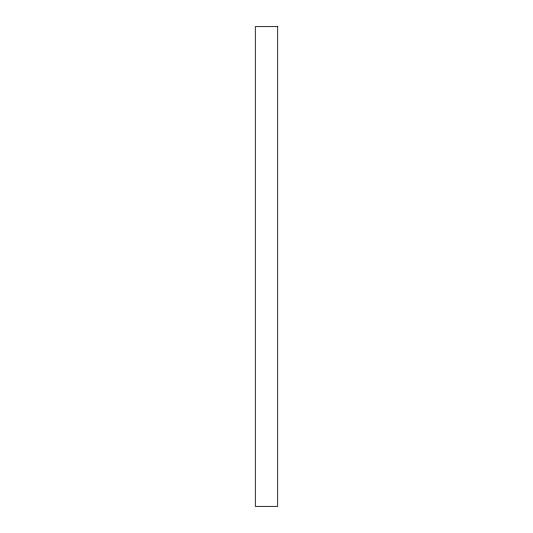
<?xml version="1.0" encoding="UTF-8"?>
<svg xmlns="http://www.w3.org/2000/svg" width="533" height="533" viewBox="0 0 533 533"><rect width="100%" height="100%" fill="white"/><g stroke="black" fill="none" stroke-linecap="round" stroke-linejoin="round"><path stroke-width="0.8" d="M277.693 26.65L255.307 26.65L255.307 506.35L277.693 506.35L277.693 26.65"/></g></svg>
